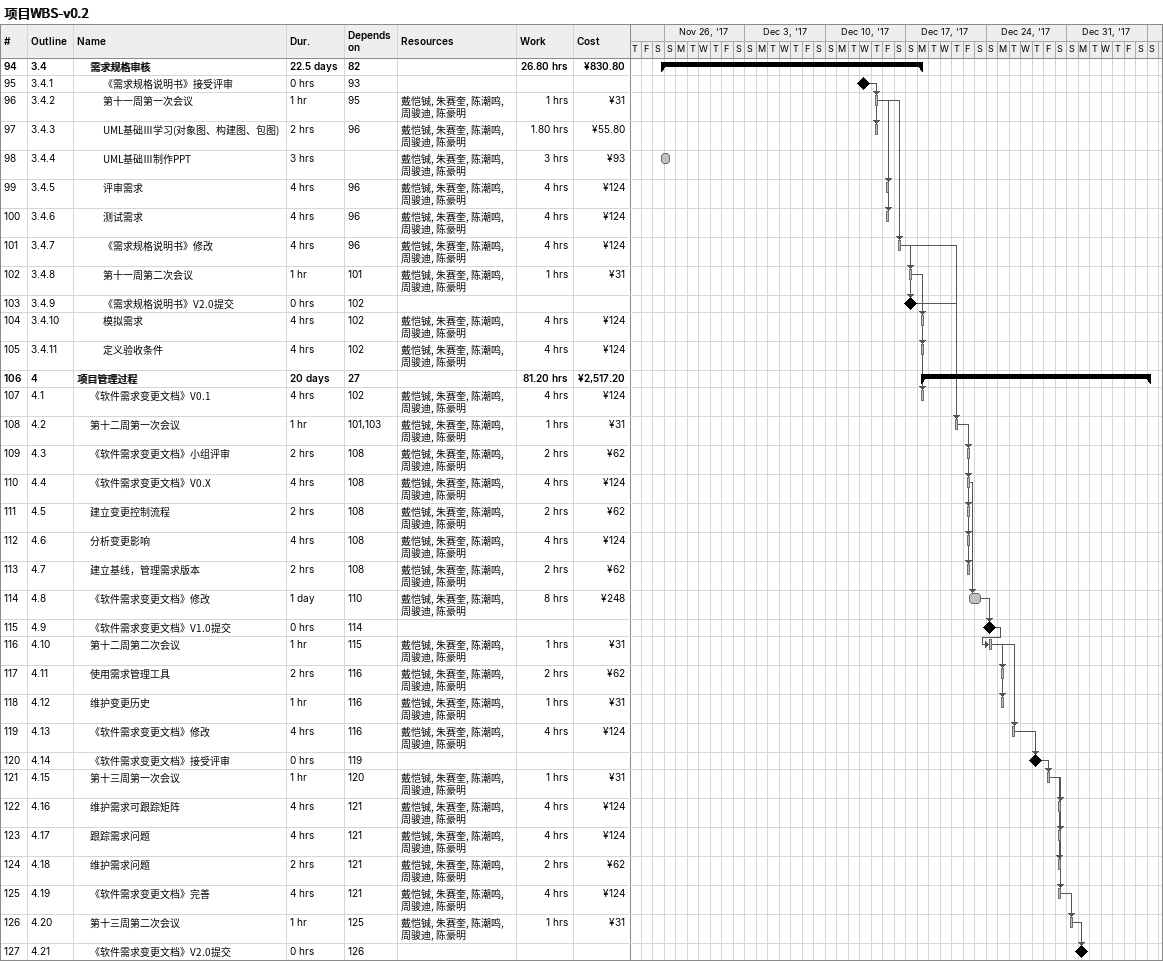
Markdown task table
项目WBS-v0.2

| ID | WBS | Task | Duration | Start | Finish | Predecessors | Resources | Work (h) | Cost (¥) |
|---|---|---|---|---|---|---|---|---|---|
| 94 | 3.4 | **需求规格审核** | 22.5d | 2017-11-25 | 2017-12-18 | 82 |  | 26.80 | 830.80 |
| 95 | 3.4.1 | 《需求规格说明书》接受评审 | 0h | 2017-12-13 | 2017-12-13 | 93 |  |  |  |
| 96 | 3.4.2 | 第十一周第一次会议 | 1h | 2017-12-14 | 2017-12-14 | 95 | 戴恺铖, 朱赛奎, 陈潮鸣, 周骏迪, 陈豪明 | 1 | 31 |
| 97 | 3.4.3 | UML基础Ⅲ学习(对象图、构建图、包图) | 2h | 2017-12-14 | 2017-12-14 | 96 | 戴恺铖, 朱赛奎, 陈潮鸣, 周骏迪, 陈豪明 | 1.80 | 55.80 |
| 98 | 3.4.4 | UML基础Ⅲ制作PPT | 3h | 2017-11-25 | 2017-11-26 |  | 戴恺铖, 朱赛奎, 陈潮鸣, 周骏迪, 陈豪明 | 3 | 93 |
| 99 | 3.4.5 | 评审需求 | 4h | 2017-12-15 | 2017-12-15 | 96 | 戴恺铖, 朱赛奎, 陈潮鸣, 周骏迪, 陈豪明 | 4 | 124 |
| 100 | 3.4.6 | 测试需求 | 4h | 2017-12-15 | 2017-12-15 | 96 | 戴恺铖, 朱赛奎, 陈潮鸣, 周骏迪, 陈豪明 | 4 | 124 |
| 101 | 3.4.7 | 《需求规格说明书》修改 | 4h | 2017-12-16 | 2017-12-16 | 96 | 戴恺铖, 朱赛奎, 陈潮鸣, 周骏迪, 陈豪明 | 4 | 124 |
| 102 | 3.4.8 | 第十一周第二次会议 | 1h | 2017-12-17 | 2017-12-17 | 101 | 戴恺铖, 朱赛奎, 陈潮鸣, 周骏迪, 陈豪明 | 1 | 31 |
| 103 | 3.4.9 | 《需求规格说明书》V2.0提交 | 0h | 2017-12-17 | 2017-12-17 | 102 |  |  |  |
| 104 | 3.4.10 | 模拟需求 | 4h | 2017-12-18 | 2017-12-18 | 102 | 戴恺铖, 朱赛奎, 陈潮鸣, 周骏迪, 陈豪明 | 4 | 124 |
| 105 | 3.4.11 | 定义验收条件 | 4h | 2017-12-18 | 2017-12-18 | 102 | 戴恺铖, 朱赛奎, 陈潮鸣, 周骏迪, 陈豪明 | 4 | 124 |
| 106 | 4 | **项目管理过程** | 20d | 2017-12-18 | 2018-01-07 | 27 |  | 81.20 | 2517.20 |
| 107 | 4.1 | 《软件需求变更文档》V0.1 | 4h | 2017-12-18 | 2017-12-18 | 102 | 戴恺铖, 朱赛奎, 陈潮鸣, 周骏迪, 陈豪明 | 4 | 124 |
| 108 | 4.2 | 第十二周第一次会议 | 1h | 2017-12-21 | 2017-12-21 | 101, 103 | 戴恺铖, 朱赛奎, 陈潮鸣, 周骏迪, 陈豪明 | 1 | 31 |
| 109 | 4.3 | 《软件需求变更文档》小组评审 | 2h | 2017-12-22 | 2017-12-22 | 108 | 戴恺铖, 朱赛奎, 陈潮鸣, 周骏迪, 陈豪明 | 2 | 62 |
| 110 | 4.4 | 《软件需求变更文档》V0.X | 4h | 2017-12-22 | 2017-12-22 | 108 | 戴恺铖, 朱赛奎, 陈潮鸣, 周骏迪, 陈豪明 | 4 | 124 |
| 111 | 4.5 | 建立变更控制流程 | 2h | 2017-12-22 | 2017-12-22 | 108 | 戴恺铖, 朱赛奎, 陈潮鸣, 周骏迪, 陈豪明 | 2 | 62 |
| 112 | 4.6 | 分析变更影响 | 4h | 2017-12-22 | 2017-12-22 | 108 | 戴恺铖, 朱赛奎, 陈潮鸣, 周骏迪, 陈豪明 | 4 | 124 |
| 113 | 4.7 | 建立基线，管理需求版本 | 2h | 2017-12-22 | 2017-12-22 | 108 | 戴恺铖, 朱赛奎, 陈潮鸣, 周骏迪, 陈豪明 | 2 | 62 |
| 114 | 4.8 | 《软件需求变更文档》修改 | 1d | 2017-12-22 | 2017-12-23 | 110 | 戴恺铖, 朱赛奎, 陈潮鸣, 周骏迪, 陈豪明 | 8 | 248 |
| 115 | 4.9 | 《软件需求变更文档》V1.0提交 | 0h | 2017-12-24 | 2017-12-24 | 114 |  |  |  |
| 116 | 4.10 | 第十二周第二次会议 | 1h | 2017-12-24 | 2017-12-24 | 115 | 戴恺铖, 朱赛奎, 陈潮鸣, 周骏迪, 陈豪明 | 1 | 31 |
| 117 | 4.11 | 使用需求管理工具 | 2h | 2017-12-25 | 2017-12-25 | 116 | 戴恺铖, 朱赛奎, 陈潮鸣, 周骏迪, 陈豪明 | 2 | 62 |
| 118 | 4.12 | 维护变更历史 | 1h | 2017-12-25 | 2017-12-25 | 116 | 戴恺铖, 朱赛奎, 陈潮鸣, 周骏迪, 陈豪明 | 1 | 31 |
| 119 | 4.13 | 《软件需求变更文档》修改 | 4h | 2017-12-26 | 2017-12-26 | 116 | 戴恺铖, 朱赛奎, 陈潮鸣, 周骏迪, 陈豪明 | 4 | 124 |
| 120 | 4.14 | 《软件需求变更文档》接受评审 | 0h | 2017-12-28 | 2017-12-28 | 119 |  |  |  |
| 121 | 4.15 | 第十三周第一次会议 | 1h | 2017-12-29 | 2017-12-29 | 120 | 戴恺铖, 朱赛奎, 陈潮鸣, 周骏迪, 陈豪明 | 1 | 31 |
| 122 | 4.16 | 维护需求可跟踪矩阵 | 4h | 2017-12-30 | 2017-12-30 | 121 | 戴恺铖, 朱赛奎, 陈潮鸣, 周骏迪, 陈豪明 | 4 | 124 |
| 123 | 4.17 | 跟踪需求问题 | 4h | 2017-12-30 | 2017-12-30 | 121 | 戴恺铖, 朱赛奎, 陈潮鸣, 周骏迪, 陈豪明 | 4 | 124 |
| 124 | 4.18 | 维护需求问题 | 2h | 2017-12-30 | 2017-12-30 | 121 | 戴恺铖, 朱赛奎, 陈潮鸣, 周骏迪, 陈豪明 | 2 | 62 |
| 125 | 4.19 | 《软件需求变更文档》完善 | 4h | 2017-12-30 | 2017-12-30 | 121 | 戴恺铖, 朱赛奎, 陈潮鸣, 周骏迪, 陈豪明 | 4 | 124 |
| 126 | 4.20 | 第十三周第二次会议 | 1h | 2017-12-31 | 2017-12-31 | 125 | 戴恺铖, 朱赛奎, 陈潮鸣, 周骏迪, 陈豪明 | 1 | 31 |
| 127 | 4.21 | 《软件需求变更文档》V2.0提交 | 0h | 2018-01-01 | 2018-01-01 | 126 |  |  |  |
